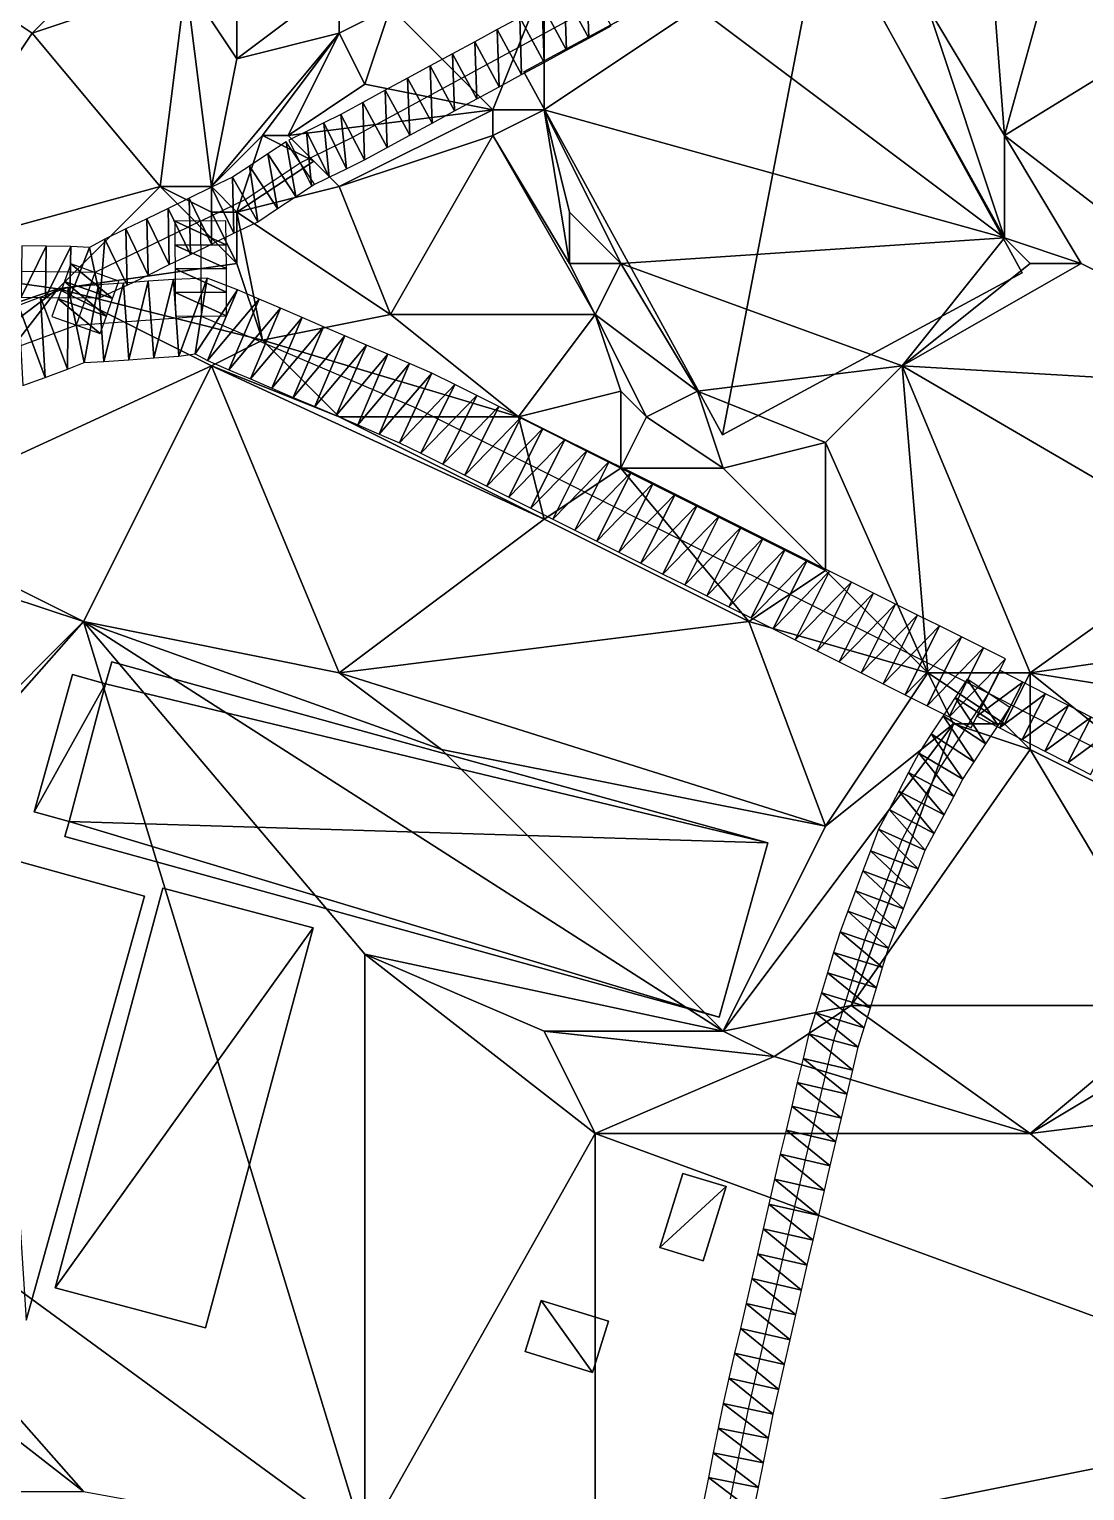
# Model space of a CAD drawing. Header units: metres. Extents: x -1103 to 901, y -902 to 905.
# Drawn here: x 413.8 to 496.3, y 190.1 to 304.3 of the extents above; entities that cross this region are included whole.
import ezdxf

# ---------------------------------------------------------------- set-up
doc = ezdxf.new("R2010")
doc.units = ezdxf.units.M
for name, color, linetype in [('OSM_BUILDING_FOOTPRINTS', 7, 'CONTINUOUS'), ('OSM_BUILDING_ROOFS', 1, 'CONTINUOUS'), ('OSM_BUILDING_WALLS', 8, 'CONTINUOUS'), ('OSM_ROAD_AXES', 2, 'CONTINUOUS'), ('OSM_ROAD_SURFACE', 9, 'CONTINUOUS'), ('OSM_TERRAIN', 3, 'CONTINUOUS')]:
    doc.layers.add(name, color=color, linetype=linetype)

msp = doc.modelspace()

# ---------------------------------------------------------------- linework, layer by layer
at = {"layer": 'OSM_BUILDING_FOOTPRINTS'}
for points in [[(452.42, 300.96, 10.13), (475.85, 313.62, 10.13), (491.37, 285.25, 10.13), (467.94, 272.6, 10.13), (452.42, 300.96, 10.13)], [(420.21, 254.86, 11.91), (471.49, 240.71, 11.91), (467.69, 227.08, 11.91), (416.55, 241.21, 11.91), (416.87, 242.38, 11.91), (414.14, 243.13, 11.91), (417.15, 253.87, 11.91), (419.73, 253.15, 11.91), (420.21, 254.86, 11.91)], [(424.21, 237.18, 12), (435.95, 234.06, 12), (427.54, 202.81, 12), (415.8, 205.93, 12), (424.21, 237.18, 12)], [(464.86, 214.87, 13), (468.24, 213.84, 13), (466.44, 208.05, 13), (463.05, 209.09, 13), (464.86, 214.87, 13)], [(452.52, 200.95, 12.85), (453.77, 204.95, 12.85), (459.05, 203.33, 12.85), (457.8, 199.32, 12.85), (452.52, 200.95, 12.85)]]:
    msp.add_polyline3d(points, close=True, dxfattribs=at)
msp.add_polyline3d([(411.16, 239.75, 12.01), (422.76, 236.55, 12.01), (422.76, 236.55, 12.01), (413.52, 203.41, 12.01)], dxfattribs=at)
at = {"layer": 'OSM_BUILDING_ROOFS'}
for points in [[(475.85, 313.62, 20.14), (452.42, 300.96, 20.14), (467.94, 272.6, 20.14)], [(475.85, 313.62, 20.14), (467.94, 272.6, 20.14), (491.37, 285.25, 20.14)], [(471.49, 240.71, 21.91), (420.21, 254.86, 21.91), (419.73, 253.15, 21.91)], [(419.73, 253.15, 21.91), (417.15, 253.87, 21.91), (414.14, 243.13, 21.91)], [(419.73, 253.15, 21.91), (414.14, 243.13, 21.91), (416.87, 242.38, 21.91)], [(416.87, 242.38, 21.91), (471.49, 240.71, 21.91), (419.73, 253.15, 21.91)], [(416.87, 242.38, 21.91), (416.55, 241.21, 21.91), (467.69, 227.08, 21.91)], [(416.87, 242.38, 21.91), (467.69, 227.08, 21.91), (471.49, 240.71, 21.91)], [(413.52, 203.41, 22.01), (422.76, 236.55, 22.01), (411.16, 239.75, 22.01)], [(435.95, 234.06, 22), (424.21, 237.18, 22), (415.8, 205.93, 22)], [(435.95, 234.06, 22), (415.8, 205.93, 22), (427.54, 202.81, 22)], [(468.24, 213.84, 23), (464.86, 214.87, 23), (463.05, 209.09, 23)], [(468.24, 213.84, 23), (463.05, 209.09, 23), (466.44, 208.05, 23)], [(453.77, 204.95, 22.85), (452.52, 200.95, 22.85), (457.8, 199.32, 22.85)], [(453.77, 204.95, 22.85), (457.8, 199.32, 22.85), (459.05, 203.33, 22.85)], [(415.75, 185.77, 22.76), (397.53, 190.18, 22.76), (394.62, 178.31, 22.76)]]:
    msp.add_3dface(points, dxfattribs=at)
at = {"layer": 'OSM_BUILDING_WALLS'}
for points in [[(475.85, 313.62, 10.13), (452.42, 300.96, 10.13), (452.42, 300.96, 20.14)], [(475.85, 313.62, 10.13), (452.42, 300.96, 20.14), (475.85, 313.62, 20.14)], [(491.37, 285.25, 10.13), (475.85, 313.62, 10.13), (475.85, 313.62, 20.14)], [(491.37, 285.25, 10.13), (475.85, 313.62, 20.14), (491.37, 285.25, 20.14)], [(452.42, 300.96, 10.13), (467.94, 272.6, 10.13), (467.94, 272.6, 20.14)], [(452.42, 300.96, 10.13), (467.94, 272.6, 20.14), (452.42, 300.96, 20.14)], [(467.94, 272.6, 10.13), (491.37, 285.25, 10.13), (491.37, 285.25, 20.14)], [(467.94, 272.6, 10.13), (491.37, 285.25, 20.14), (467.94, 272.6, 20.14)], [(420.21, 254.86, 11.91), (419.73, 253.15, 11.91), (419.73, 253.15, 21.91)], [(420.21, 254.86, 11.91), (419.73, 253.15, 21.91), (420.21, 254.86, 21.91)], [(471.49, 240.71, 11.91), (420.21, 254.86, 11.91), (420.21, 254.86, 21.91)], [(471.49, 240.71, 11.91), (420.21, 254.86, 21.91), (471.49, 240.71, 21.91)], [(417.15, 253.87, 11.91), (414.14, 243.13, 11.91), (414.14, 243.13, 21.91)], [(417.15, 253.87, 11.91), (414.14, 243.13, 21.91), (417.15, 253.87, 21.91)], [(419.73, 253.15, 11.91), (417.15, 253.87, 11.91), (417.15, 253.87, 21.91)], [(419.73, 253.15, 11.91), (417.15, 253.87, 21.91), (419.73, 253.15, 21.91)], [(414.14, 243.13, 11.91), (416.87, 242.38, 11.91), (416.87, 242.38, 21.91)], [(414.14, 243.13, 11.91), (416.87, 242.38, 21.91), (414.14, 243.13, 21.91)], [(416.87, 242.38, 11.91), (416.55, 241.21, 11.91), (416.55, 241.21, 21.91)], [(416.87, 242.38, 11.91), (416.55, 241.21, 21.91), (416.87, 242.38, 21.91)], [(416.55, 241.21, 11.91), (467.69, 227.08, 11.91), (467.69, 227.08, 21.91)], [(416.55, 241.21, 11.91), (467.69, 227.08, 21.91), (416.55, 241.21, 21.91)], [(467.69, 227.08, 11.91), (471.49, 240.71, 11.91), (471.49, 240.71, 21.91)], [(467.69, 227.08, 11.91), (471.49, 240.71, 21.91), (467.69, 227.08, 21.91)], [(422.76, 236.55, 12.01), (411.16, 239.75, 12.01), (411.16, 239.75, 22.01)], [(422.76, 236.55, 12.01), (411.16, 239.75, 22.01), (422.76, 236.55, 22.01)], [(413.52, 203.41, 12.01), (422.76, 236.55, 12.01), (422.76, 236.55, 22.01)], [(413.52, 203.41, 12.01), (422.76, 236.55, 22.01), (413.52, 203.41, 22.01)], [(424.21, 237.18, 12), (415.8, 205.93, 12), (415.8, 205.93, 22)], [(424.21, 237.18, 12), (415.8, 205.93, 22), (424.21, 237.18, 22)], [(435.95, 234.06, 12), (424.21, 237.18, 12), (424.21, 237.18, 22)], [(435.95, 234.06, 12), (424.21, 237.18, 22), (435.95, 234.06, 22)], [(427.54, 202.81, 12), (435.95, 234.06, 12), (435.95, 234.06, 22)], [(427.54, 202.81, 12), (435.95, 234.06, 22), (427.54, 202.81, 22)], [(464.86, 214.87, 13), (463.05, 209.09, 13), (463.05, 209.09, 23)], [(464.86, 214.87, 13), (463.05, 209.09, 23), (464.86, 214.87, 23)], [(468.24, 213.84, 13), (464.86, 214.87, 13), (464.86, 214.87, 23)], [(468.24, 213.84, 13), (464.86, 214.87, 23), (468.24, 213.84, 23)], [(466.44, 208.05, 13), (468.24, 213.84, 13), (468.24, 213.84, 23)], [(466.44, 208.05, 13), (468.24, 213.84, 23), (466.44, 208.05, 23)], [(463.05, 209.09, 13), (466.44, 208.05, 13), (466.44, 208.05, 23)], [(463.05, 209.09, 13), (466.44, 208.05, 23), (463.05, 209.09, 23)], [(415.8, 205.93, 12), (427.54, 202.81, 12), (427.54, 202.81, 22)], [(415.8, 205.93, 12), (427.54, 202.81, 22), (415.8, 205.93, 22)], [(453.77, 204.95, 12.85), (452.52, 200.95, 12.85), (452.52, 200.95, 22.85)], [(453.77, 204.95, 12.85), (452.52, 200.95, 22.85), (453.77, 204.95, 22.85)], [(459.05, 203.33, 12.85), (453.77, 204.95, 12.85), (453.77, 204.95, 22.85)], [(459.05, 203.33, 12.85), (453.77, 204.95, 22.85), (459.05, 203.33, 22.85)], [(457.8, 199.32, 12.85), (459.05, 203.33, 12.85), (459.05, 203.33, 22.85)], [(457.8, 199.32, 12.85), (459.05, 203.33, 22.85), (457.8, 199.32, 22.85)], [(452.52, 200.95, 12.85), (457.8, 199.32, 12.85), (457.8, 199.32, 22.85)], [(452.52, 200.95, 12.85), (457.8, 199.32, 22.85), (452.52, 200.95, 22.85)], [(415.75, 185.77, 12.76), (397.53, 190.18, 12.76), (397.53, 190.18, 22.76)], [(415.75, 185.77, 12.76), (397.53, 190.18, 22.76), (415.75, 185.77, 22.76)]]:
    msp.add_3dface(points, dxfattribs=at)
at = {"layer": 'OSM_ROAD_AXES'}
for points in [[(434.94, 293.85, 11.73), (439.05, 295.87, 11.47), (586.08, 375.62, 15.91)], [(427.14, 289.3, 12.46), (418.88, 285.29, 13.06), (407.42, 285.45, 14.15), (397.74, 288.45, 14.91), (382.2, 303.4, 15.05)], [(427.14, 289.3, 12.46), (430.63, 290.99, 11.91), (434.94, 293.85, 11.73)], [(427.14, 289.3, 12.46), (427.19, 281.88, 12.57)], [(418.88, 285.29, 13.06), (417.42, 281.18, 13.22)], [(359.29, 227.22, 15.2), (391.62, 264.94, 14.91), (399.99, 272.33, 14.87), (408.77, 277.98, 14.28), (417.42, 281.18, 13.22), (427.19, 281.88, 12.57), (443.98, 274.7, 11.88), (488.74, 252.4, 13.59)], [(488.74, 252.4, 13.59), (485.02, 246.7, 14.03), (481.98, 240.95, 14.14), (479.04, 233.11, 14.32), (476.64, 225.27, 14.65), (474.42, 215.93, 14.99), (469.96, 196.48, 15.01), (458.41, 138.85, 16.92)], [(488.74, 252.4, 13.59), (657.68, 165.63, 13.11), (798.39, 94.85, 7.22)]]:
    msp.add_polyline3d(points, dxfattribs=at)
at = {"layer": 'OSM_ROAD_SURFACE'}
for points in [[(457.5, 303.61, 12.62), (457.35, 308.07, 12.57), (455.6, 307.12, 12.51)], [(457.5, 303.61, 12.62), (459.25, 304.56, 12.63), (457.35, 308.07, 12.57)], [(454, 301.71, 12.59), (453.85, 306.17, 12.46), (452.1, 305.22, 12.26)], [(455.75, 302.66, 12.6), (455.6, 307.12, 12.51), (453.85, 306.17, 12.46)], [(454, 301.71, 12.59), (455.75, 302.66, 12.6), (453.85, 306.17, 12.46)], [(455.75, 302.66, 12.6), (457.5, 303.61, 12.62), (455.6, 307.12, 12.51)], [(452.25, 300.76, 12.21), (452.1, 305.22, 12.26), (450.35, 304.27, 12.19)], [(452.25, 300.76, 12.21), (454, 301.71, 12.59), (452.1, 305.22, 12.26)], [(450.5, 299.81, 11.87), (450.35, 304.27, 12.19), (448.59, 303.32, 12.11)], [(450.5, 299.81, 11.87), (452.25, 300.76, 12.21), (450.35, 304.27, 12.19)], [(448.75, 298.86, 11.78), (448.59, 303.32, 12.11), (446.84, 302.38, 12.04)], [(448.75, 298.86, 11.78), (450.5, 299.81, 11.87), (448.59, 303.32, 12.11)], [(447, 297.91, 11.69), (446.84, 302.38, 12.04), (445.09, 301.43, 11.9)], [(447, 297.91, 11.69), (448.75, 298.86, 11.78), (446.84, 302.38, 12.04)], [(443.5, 296.01, 11.58), (443.34, 300.48, 11.72), (441.59, 299.53, 11.55)], [(445.25, 296.96, 11.64), (445.09, 301.43, 11.9), (443.34, 300.48, 11.72)], [(443.5, 296.01, 11.58), (445.25, 296.96, 11.64), (443.34, 300.48, 11.72)], [(445.25, 296.96, 11.64), (447, 297.91, 11.69), (445.09, 301.43, 11.9)], [(441.75, 295.06, 11.53), (441.59, 299.53, 11.55), (439.84, 298.58, 11.53)], [(441.75, 295.06, 11.53), (443.5, 296.01, 11.58), (441.59, 299.53, 11.55)], [(439.97, 294.1, 11.47), (439.84, 298.58, 11.53), (438.12, 297.64, 11.51)], [(439.97, 294.1, 11.47), (441.75, 295.06, 11.53), (439.84, 298.58, 11.53)], [(438.56, 293.4, 11.42), (438.12, 297.64, 11.51), (436.79, 296.99, 11.49)], [(438.56, 293.4, 11.42), (439.97, 294.1, 11.47), (438.12, 297.64, 11.51)], [(435.83, 292.05, 11.59), (435.43, 296.31, 11.47), (434.06, 295.64, 11.56)], [(437.2, 292.73, 11.51), (436.79, 296.99, 11.49), (435.43, 296.31, 11.47)], [(435.83, 292.05, 11.59), (437.2, 292.73, 11.51), (435.43, 296.31, 11.47)], [(437.2, 292.73, 11.51), (438.56, 293.4, 11.42), (436.79, 296.99, 11.49)], [(434.61, 291.23, 11.64), (433.84, 295.51, 11.65), (432.4, 294.56, 11.86)], [(434.61, 291.23, 11.64), (436.05, 292.18, 11.58), (433.84, 295.51, 11.65)], [(431.62, 289.25, 11.92), (430.97, 293.61, 11.91), (429.65, 292.74, 11.95)], [(433.17, 290.28, 11.77), (432.4, 294.56, 11.86), (430.97, 293.61, 11.91)], [(431.62, 289.25, 11.92), (433.17, 290.28, 11.77), (430.97, 293.61, 11.91)], [(433.17, 290.28, 11.77), (434.61, 291.23, 11.64), (432.4, 294.56, 11.86)], [(429.76, 288.35, 12.21), (429.65, 292.74, 11.95), (428.01, 291.95, 12.01)], [(429.76, 288.35, 12.21), (431.62, 289.25, 11.92), (429.65, 292.74, 11.95)], [(428.01, 287.5, 12.46), (428.01, 291.95, 12.01), (426.27, 291.1, 12.53)], [(428.01, 287.5, 12.46), (429.76, 288.35, 12.21), (428.01, 291.95, 12.01)], [(424.61, 290.3, 12.62), (422.96, 289.49, 12.74), (424.71, 285.9, 12.71)], [(426.27, 291.1, 12.53), (424.61, 290.3, 12.62), (426.36, 286.7, 12.58)], [(424.61, 290.3, 12.62), (424.71, 285.9, 12.71), (426.36, 286.7, 12.58)], [(426.27, 291.1, 12.53), (426.36, 286.7, 12.58), (428.01, 287.5, 12.46)], [(422.96, 289.49, 12.74), (421.31, 288.69, 12.87), (423.06, 285.09, 12.84)], [(422.96, 289.49, 12.74), (423.06, 285.09, 12.84), (424.71, 285.9, 12.71)], [(425.14, 289.29, 12.61), (429.15, 287.46, 12.44), (429.14, 289.32, 12.31)], [(425.14, 289.29, 12.61), (425.15, 287.43, 12.65), (429.15, 287.46, 12.44)], [(419.66, 287.89, 13.01), (418.46, 287.24, 13.12), (419.31, 283.33, 13.12)], [(419.66, 287.89, 13.01), (419.31, 283.33, 13.12), (421.41, 284.29, 12.96)], [(421.31, 288.69, 12.87), (419.66, 287.89, 13.01), (421.41, 284.29, 12.96)], [(421.31, 288.69, 12.87), (421.41, 284.29, 12.96), (423.06, 285.09, 12.84)], [(415.09, 287.34, 13.46), (413.18, 287.37, 13.64), (413.12, 283.37, 13.62)], [(415.09, 287.34, 13.46), (413.12, 283.37, 13.62), (415.03, 283.34, 13.46)], [(417, 287.31, 13.27), (415.09, 287.34, 13.46), (415.03, 283.34, 13.46)], [(417, 287.31, 13.27), (415.03, 283.34, 13.46), (416.94, 283.31, 13.27)], [(418.46, 287.24, 13.12), (417, 287.31, 13.27), (416.94, 283.31, 13.27)], [(418.46, 287.24, 13.12), (416.94, 283.31, 13.27), (419.31, 283.33, 13.12)], [(425.15, 287.43, 12.65), (429.17, 285.61, 12.42), (429.15, 287.46, 12.44)], [(425.15, 287.43, 12.65), (425.17, 285.58, 12.69), (429.17, 285.61, 12.42)], [(417, 285.96, 13.25), (416.51, 284.59, 13.29), (420.28, 283.25, 13.06)], [(417, 285.96, 13.25), (420.28, 283.25, 13.06), (420.77, 284.62, 13)], [(425.17, 285.58, 12.69), (429.18, 283.75, 12.45), (429.17, 285.61, 12.42)], [(416.51, 284.59, 13.29), (416.03, 283.22, 13.35), (419.8, 281.88, 13.05)], [(416.51, 284.59, 13.29), (419.8, 281.88, 13.05), (420.28, 283.25, 13.06)], [(419.59, 278.33, 13.14), (421.12, 284.45, 12.98), (419.17, 284.32, 13.12)], [(419.59, 278.33, 13.14), (421.55, 278.47, 12.97), (421.12, 284.45, 12.98)], [(421.55, 278.47, 12.97), (423.07, 284.6, 12.85), (421.12, 284.45, 12.98)], [(421.55, 278.47, 12.97), (423.5, 278.61, 12.8), (423.07, 284.6, 12.85)], [(423.5, 278.61, 12.8), (425.03, 284.73, 12.71), (423.07, 284.6, 12.85)], [(423.5, 278.61, 12.8), (425.45, 278.75, 12.62), (425.03, 284.73, 12.71)], [(425.45, 278.75, 12.62), (427.67, 284.84, 12.54), (425.03, 284.73, 12.71)], [(425.17, 285.58, 12.69), (425.18, 283.72, 12.72), (429.18, 283.75, 12.45)], [(425.45, 278.75, 12.62), (426.72, 278.92, 12.53), (427.67, 284.84, 12.54)], [(426.72, 278.92, 12.53), (430.05, 283.92, 12.39), (427.67, 284.84, 12.54)], [(415, 277.09, 13.56), (414.65, 283.36, 13.49), (412.92, 282.71, 13.67)], [(416.74, 277.73, 13.4), (416.8, 284.12, 13.28), (414.65, 283.36, 13.49)], [(415, 277.09, 13.56), (416.74, 277.73, 13.4), (414.65, 283.36, 13.49)], [(416.74, 277.73, 13.4), (418.05, 278.25, 13.28), (416.8, 284.12, 13.28)], [(418.05, 278.25, 13.28), (419.17, 284.32, 13.12), (416.8, 284.12, 13.28)], [(418.05, 278.25, 13.28), (419.59, 278.33, 13.14), (419.17, 284.32, 13.12)], [(425.18, 283.72, 12.72), (429.19, 281.9, 12.49), (429.18, 283.75, 12.45)], [(425.18, 283.72, 12.72), (425.19, 281.87, 12.76), (429.19, 281.9, 12.49)], [(426.72, 278.92, 12.53), (427.69, 278.4, 12.46), (430.05, 283.92, 12.39)], [(427.69, 278.4, 12.46), (431.73, 283.2, 12.2), (430.05, 283.92, 12.39)], [(413.27, 276.45, 13.73), (415, 277.09, 13.56), (412.92, 282.71, 13.67)], [(416.03, 283.22, 13.35), (415.54, 281.85, 13.42), (419.31, 280.51, 13.12)], [(416.03, 283.22, 13.35), (419.31, 280.51, 13.12), (419.8, 281.88, 13.05)], [(427.69, 278.4, 12.46), (429.37, 277.69, 12.36), (431.73, 283.2, 12.2)], [(429.37, 277.69, 12.36), (433.41, 282.49, 12.12), (431.73, 283.2, 12.2)], [(429.37, 277.69, 12.36), (431.05, 276.97, 12.29), (433.41, 282.49, 12.12)], [(431.05, 276.97, 12.29), (435.09, 281.77, 12.05), (433.41, 282.49, 12.12)], [(431.05, 276.97, 12.29), (432.73, 276.25, 12.21), (435.09, 281.77, 12.05)], [(432.73, 276.25, 12.21), (436.76, 281.05, 11.98), (435.09, 281.77, 12.05)], [(432.73, 276.25, 12.21), (434.4, 275.53, 12.13), (436.76, 281.05, 11.98)], [(434.4, 275.53, 12.13), (438.44, 280.33, 11.95), (436.76, 281.05, 11.98)], [(434.4, 275.53, 12.13), (436.08, 274.82, 12.06), (438.44, 280.33, 11.95)], [(436.08, 274.82, 12.06), (440.12, 279.62, 11.92), (438.44, 280.33, 11.95)], [(436.08, 274.82, 12.06), (437.76, 274.1, 11.98), (440.12, 279.62, 11.92)], [(437.76, 274.1, 11.98), (441.8, 278.9, 11.9), (440.12, 279.62, 11.92)], [(437.76, 274.1, 11.98), (439.44, 273.38, 11.97), (441.8, 278.9, 11.9)], [(439.44, 273.38, 11.97), (443.48, 278.18, 11.87), (441.8, 278.9, 11.9)], [(439.44, 273.38, 11.97), (441.12, 272.66, 11.96), (443.48, 278.18, 11.87)], [(441.12, 272.66, 11.96), (445.24, 277.43, 11.85), (443.48, 278.18, 11.87)], [(441.12, 272.66, 11.96), (442.71, 271.98, 11.95), (445.24, 277.43, 11.85)], [(442.71, 271.98, 11.95), (447.04, 276.53, 11.83), (445.24, 277.43, 11.85)], [(442.71, 271.98, 11.95), (444.36, 271.16, 11.95), (447.04, 276.53, 11.83)], [(444.36, 271.16, 11.95), (448.76, 275.67, 11.82), (447.04, 276.53, 11.83)], [(444.36, 271.16, 11.95), (446.08, 270.3, 11.94), (448.76, 275.67, 11.82)], [(446.08, 270.3, 11.94), (450.48, 274.81, 11.81), (448.76, 275.67, 11.82)], [(446.08, 270.3, 11.94), (447.8, 269.44, 11.93), (450.48, 274.81, 11.81)], [(447.8, 269.44, 11.93), (452.2, 273.96, 11.8), (450.48, 274.81, 11.81)], [(447.8, 269.44, 11.93), (449.52, 268.59, 11.93), (452.2, 273.96, 11.8)], [(449.52, 268.59, 11.93), (453.92, 273.1, 11.85), (452.2, 273.96, 11.8)], [(449.52, 268.59, 11.93), (451.25, 267.73, 11.92), (453.92, 273.1, 11.85)], [(451.25, 267.73, 11.92), (455.64, 272.24, 11.89), (453.92, 273.1, 11.85)], [(451.25, 267.73, 11.92), (452.97, 266.87, 11.92), (455.64, 272.24, 11.89)], [(452.97, 266.87, 11.92), (457.37, 271.38, 11.94), (455.64, 272.24, 11.89)], [(452.97, 266.87, 11.92), (454.69, 266.01, 11.95), (457.37, 271.38, 11.94)], [(454.69, 266.01, 11.95), (459.09, 270.52, 11.99), (457.37, 271.38, 11.94)], [(454.69, 266.01, 11.95), (456.41, 265.15, 12.04), (459.09, 270.52, 11.99)], [(456.41, 265.15, 12.04), (460.81, 269.67, 12.07), (459.09, 270.52, 11.99)], [(456.41, 265.15, 12.04), (458.13, 264.3, 12.13), (460.81, 269.67, 12.07)], [(458.13, 264.3, 12.13), (462.53, 268.81, 12.17), (460.81, 269.67, 12.07)], [(458.13, 264.3, 12.13), (459.86, 263.44, 12.22), (462.53, 268.81, 12.17)], [(459.86, 263.44, 12.22), (464.25, 267.95, 12.26), (462.53, 268.81, 12.17)], [(459.86, 263.44, 12.22), (461.58, 262.58, 12.32), (464.25, 267.95, 12.26)], [(461.58, 262.58, 12.32), (465.98, 267.09, 12.36), (464.25, 267.95, 12.26)], [(461.58, 262.58, 12.32), (463.3, 261.72, 12.41), (465.98, 267.09, 12.36)], [(463.3, 261.72, 12.41), (467.7, 266.24, 12.46), (465.98, 267.09, 12.36)], [(463.3, 261.72, 12.41), (465.02, 260.87, 12.5), (467.7, 266.24, 12.46)], [(465.02, 260.87, 12.5), (469.42, 265.38, 12.55), (467.7, 266.24, 12.46)], [(465.02, 260.87, 12.5), (466.74, 260.01, 12.6), (469.42, 265.38, 12.55)], [(466.74, 260.01, 12.6), (471.14, 264.52, 12.65), (469.42, 265.38, 12.55)], [(466.74, 260.01, 12.6), (468.46, 259.15, 12.69), (471.14, 264.52, 12.65)], [(468.46, 259.15, 12.69), (472.86, 263.66, 12.75), (471.14, 264.52, 12.65)], [(468.46, 259.15, 12.69), (470.19, 258.29, 12.78), (472.86, 263.66, 12.75)], [(470.19, 258.29, 12.78), (474.58, 262.8, 12.85), (472.86, 263.66, 12.75)], [(470.19, 258.29, 12.78), (471.91, 257.43, 12.87), (474.58, 262.8, 12.85)], [(471.91, 257.43, 12.87), (476.31, 261.95, 12.93), (474.58, 262.8, 12.85)], [(471.91, 257.43, 12.87), (473.63, 256.58, 12.96), (476.31, 261.95, 12.93)], [(473.63, 256.58, 12.96), (478.03, 261.09, 12.97), (476.31, 261.95, 12.93)], [(473.63, 256.58, 12.96), (475.35, 255.72, 13.06), (478.03, 261.09, 12.97)], [(475.35, 255.72, 13.06), (479.75, 260.23, 13.02), (478.03, 261.09, 12.97)], [(475.35, 255.72, 13.06), (477.07, 254.86, 13.16), (479.75, 260.23, 13.02)], [(477.07, 254.86, 13.16), (481.47, 259.37, 13.06), (479.75, 260.23, 13.02)], [(477.07, 254.86, 13.16), (478.8, 254, 13.25), (481.47, 259.37, 13.06)], [(478.8, 254, 13.25), (483.19, 258.51, 13.22), (481.47, 259.37, 13.06)], [(478.8, 254, 13.25), (480.52, 253.14, 13.35), (483.19, 258.51, 13.22)], [(480.52, 253.14, 13.35), (484.92, 257.66, 13.35), (483.19, 258.51, 13.22)], [(480.52, 253.14, 13.35), (482.24, 252.29, 13.44), (484.92, 257.66, 13.35)], [(482.24, 252.29, 13.44), (486.64, 256.8, 13.45), (484.92, 257.66, 13.35)], [(482.24, 252.29, 13.44), (483.96, 251.43, 13.65), (486.64, 256.8, 13.45)], [(483.96, 251.43, 13.65), (488.36, 255.94, 13.56), (486.64, 256.8, 13.45)], [(483.96, 251.43, 13.65), (485.68, 250.57, 13.9), (488.36, 255.94, 13.56)], [(485.68, 250.57, 13.9), (490.08, 255.08, 13.66), (488.36, 255.94, 13.56)], [(485.68, 250.57, 13.9), (487.4, 249.71, 14), (490.08, 255.08, 13.66)], [(487.83, 250.62, 13.76), (491.44, 253.26, 13.76), (489.66, 254.18, 13.66)], [(487.07, 253.49, 13.55), (486.14, 252.07, 13.6), (489.49, 249.88, 13.8)], [(487.07, 253.49, 13.55), (489.49, 249.88, 13.8), (490.42, 251.3, 13.73)], [(487.83, 250.62, 13.76), (489.61, 249.71, 13.86), (491.44, 253.26, 13.76)], [(489.61, 249.71, 13.86), (493.21, 252.35, 13.97), (491.44, 253.26, 13.76)], [(486.14, 252.07, 13.6), (485.21, 250.64, 13.85), (488.55, 248.46, 14.16)], [(486.14, 252.07, 13.6), (488.55, 248.46, 14.16), (489.49, 249.88, 13.8)], [(489.61, 249.71, 13.86), (491.38, 248.79, 14.12), (493.21, 252.35, 13.97)], [(491.38, 248.79, 14.12), (494.99, 251.44, 14.11), (493.21, 252.35, 13.97)], [(491.38, 248.79, 14.12), (493.16, 247.88, 14.36), (494.99, 251.44, 14.11)], [(493.16, 247.88, 14.36), (496.77, 250.52, 14.25), (494.99, 251.44, 14.11)], [(485.21, 250.64, 13.85), (484.27, 249.22, 13.91), (487.62, 247.03, 14.18)], [(485.21, 250.64, 13.85), (487.62, 247.03, 14.18), (488.55, 248.46, 14.16)], [(493.16, 247.88, 14.36), (494.94, 246.97, 14.5), (496.77, 250.52, 14.25)], [(494.94, 246.97, 14.5), (498.55, 249.61, 14.4), (496.77, 250.52, 14.25)], [(484.27, 249.22, 13.91), (483.3, 247.72, 13.96), (486.74, 245.68, 14.19)], [(484.27, 249.22, 13.91), (486.74, 245.68, 14.19), (487.62, 247.03, 14.18)], [(494.94, 246.97, 14.5), (496.72, 246.05, 14.64), (498.55, 249.61, 14.4)], [(483.3, 247.72, 13.96), (482.49, 246.2, 14), (486.03, 244.33, 14.22)], [(483.3, 247.72, 13.96), (486.03, 244.33, 14.22), (486.74, 245.68, 14.19)], [(482.49, 246.2, 14), (481.73, 244.76, 14.03), (485.27, 242.89, 14.24)], [(482.49, 246.2, 14), (485.27, 242.89, 14.24), (486.03, 244.33, 14.22)], [(481.73, 244.76, 14.03), (480.97, 243.32, 14.05), (484.51, 241.45, 14.27)], [(481.73, 244.76, 14.03), (484.51, 241.45, 14.27), (485.27, 242.89, 14.24)], [(480.97, 243.32, 14.05), (480.15, 241.77, 14.08), (483.8, 240.13, 14.29)], [(480.97, 243.32, 14.05), (483.8, 240.13, 14.29), (484.51, 241.45, 14.27)], [(480.15, 241.77, 14.08), (479.52, 240.09, 14.12), (483.26, 238.68, 14.32)], [(480.15, 241.77, 14.08), (483.26, 238.68, 14.32), (483.8, 240.13, 14.29)], [(479.52, 240.09, 14.12), (478.93, 238.52, 14.16), (482.67, 237.11, 14.36)], [(479.52, 240.09, 14.12), (482.67, 237.11, 14.36), (483.26, 238.68, 14.32)], [(478.93, 238.52, 14.16), (478.34, 236.95, 14.2), (482.09, 235.54, 14.4)], [(478.93, 238.52, 14.16), (482.09, 235.54, 14.4), (482.67, 237.11, 14.36)], [(478.34, 236.95, 14.2), (477.75, 235.38, 14.24), (481.5, 233.98, 14.44)], [(478.34, 236.95, 14.2), (481.5, 233.98, 14.44), (482.09, 235.54, 14.4)], [(477.75, 235.38, 14.24), (477.14, 233.75, 14.28), (480.93, 232.47, 14.47)], [(477.75, 235.38, 14.24), (480.93, 232.47, 14.47), (481.5, 233.98, 14.44)], [(477.14, 233.75, 14.28), (476.64, 232.13, 14.32), (480.47, 230.96, 14.52)], [(477.14, 233.75, 14.28), (480.47, 230.96, 14.52), (480.93, 232.47, 14.47)], [(476.64, 232.13, 14.32), (476.17, 230.56, 14.36), (479.99, 229.39, 14.56)], [(476.64, 232.13, 14.32), (479.99, 229.39, 14.56), (480.47, 230.96, 14.52)], [(476.17, 230.56, 14.36), (475.69, 228.99, 14.4), (479.51, 227.82, 14.6)], [(476.17, 230.56, 14.36), (479.51, 227.82, 14.6), (479.99, 229.39, 14.56)], [(475.69, 228.99, 14.4), (475.21, 227.42, 14.45), (479.03, 226.25, 14.63)], [(475.69, 228.99, 14.4), (479.03, 226.25, 14.63), (479.51, 227.82, 14.6)], [(475.21, 227.42, 14.45), (474.71, 225.79, 14.68), (478.57, 224.75, 14.72)], [(475.21, 227.42, 14.45), (478.57, 224.75, 14.72), (479.03, 226.25, 14.63)], [(474.71, 225.79, 14.68), (474.25, 223.86, 14.79), (478.14, 222.94, 14.83)], [(474.71, 225.79, 14.68), (478.14, 222.94, 14.83), (478.57, 224.75, 14.72)], [(474.25, 223.86, 14.79), (473.8, 221.99, 14.88), (477.69, 221.07, 14.92)], [(474.25, 223.86, 14.79), (477.69, 221.07, 14.92), (478.14, 222.94, 14.83)], [(473.8, 221.99, 14.88), (473.36, 220.12, 14.95), (477.25, 219.2, 14.99)], [(473.8, 221.99, 14.88), (477.25, 219.2, 14.99), (477.69, 221.07, 14.92)], [(473.36, 220.12, 14.95), (472.92, 218.26, 15.03), (476.81, 217.33, 15.04)], [(473.36, 220.12, 14.95), (476.81, 217.33, 15.04), (477.25, 219.2, 14.99)], [(472.92, 218.26, 15.03), (472.47, 216.38, 15.04), (476.36, 215.47, 15.04)], [(472.92, 218.26, 15.03), (476.36, 215.47, 15.04), (476.81, 217.33, 15.04)], [(472.47, 216.38, 15.04), (472.02, 214.43, 15.04), (475.92, 213.53, 15.04)], [(472.47, 216.38, 15.04), (475.92, 213.53, 15.04), (476.36, 215.47, 15.04)], [(472.02, 214.43, 15.04), (471.58, 212.48, 15.04), (475.48, 211.59, 15.04)], [(472.02, 214.43, 15.04), (475.48, 211.59, 15.04), (475.92, 213.53, 15.04)], [(471.58, 212.48, 15.04), (471.13, 210.54, 15.04), (475.03, 209.65, 15.04)], [(471.58, 212.48, 15.04), (475.03, 209.65, 15.04), (475.48, 211.59, 15.04)], [(471.13, 210.54, 15.04), (470.69, 208.59, 15.04), (474.58, 207.7, 15.05)], [(471.13, 210.54, 15.04), (474.58, 207.7, 15.05), (475.03, 209.65, 15.04)], [(470.69, 208.59, 15.04), (470.24, 206.65, 15.05), (474.14, 205.76, 15.05)], [(470.69, 208.59, 15.04), (474.14, 205.76, 15.05), (474.58, 207.7, 15.05)], [(470.24, 206.65, 15.05), (469.79, 204.71, 15.05), (473.69, 203.81, 15.05)], [(470.24, 206.65, 15.05), (473.69, 203.81, 15.05), (474.14, 205.76, 15.05)], [(469.79, 204.71, 15.05), (469.35, 202.76, 15.05), (473.25, 201.87, 15.05)], [(469.79, 204.71, 15.05), (473.25, 201.87, 15.05), (473.69, 203.81, 15.05)], [(469.35, 202.76, 15.05), (468.9, 200.82, 15.05), (472.8, 199.93, 15.06)], [(469.35, 202.76, 15.05), (472.8, 199.93, 15.06), (473.25, 201.87, 15.05)], [(468.9, 200.82, 15.05), (468.46, 198.87, 15.05), (472.36, 197.98, 15.06)], [(468.9, 200.82, 15.05), (472.36, 197.98, 15.06), (472.8, 199.93, 15.06)], [(468.46, 198.87, 15.05), (468.01, 196.9, 15.06), (471.92, 196.06, 15.06)], [(468.46, 198.87, 15.05), (471.92, 196.06, 15.06), (472.36, 197.98, 15.06)], [(468.01, 196.9, 15.06), (467.62, 194.96, 15.06), (471.54, 194.17, 15.06)], [(468.01, 196.9, 15.06), (471.54, 194.17, 15.06), (471.92, 196.06, 15.06)], [(467.62, 194.96, 15.06), (467.23, 193.03, 15.06), (471.15, 192.25, 15.06)], [(467.62, 194.96, 15.06), (471.15, 192.25, 15.06), (471.54, 194.17, 15.06)], [(467.23, 193.03, 15.06), (466.85, 191.11, 15.06), (470.77, 190.33, 15.07)], [(467.23, 193.03, 15.06), (470.77, 190.33, 15.07), (471.15, 192.25, 15.06)], [(466.85, 191.11, 15.06), (466.46, 189.19, 15.06), (470.38, 188.41, 15.07)], [(466.85, 191.11, 15.06), (470.38, 188.41, 15.07), (470.77, 190.33, 15.07)]]:
    msp.add_3dface(points, dxfattribs=at)
at = {"layer": 'OSM_TERRAIN'}
for points in [[(490, 296, 13.8), (500, 332, 16.18), (488, 322, 14.95)], [(516, 312, 17), (500, 332, 16.18), (490, 296, 13.8)], [(484, 306, 13.83), (490, 296, 13.8), (488, 322, 14.95)], [(414, 304, 13.93), (424, 314, 13.79), (402, 312, 14.91)], [(414, 304, 13.93), (426, 308, 13.41), (424, 314, 13.79)], [(402, 286, 14.69), (414, 304, 13.93), (402, 312, 14.91)], [(516, 276, 15.97), (516, 312, 17), (490, 296, 13.8)], [(424, 292, 12.57), (426, 308, 13.41), (414, 304, 13.93)], [(424, 292, 12.57), (428, 292, 11.94), (426, 308, 13.41)], [(428, 292, 11.94), (430, 302, 12.78), (426, 308, 13.41)], [(430, 302, 12.78), (430, 306, 13.75), (426, 308, 13.41)], [(430, 302, 12.78), (438, 308, 13.64), (430, 306, 13.75)], [(430, 302, 12.78), (438, 304, 12.1), (438, 308, 13.64)], [(438, 304, 12.1), (442, 306, 12.21), (438, 308, 13.64)], [(442, 306, 12.21), (450, 298, 11.69), (454, 308, 12.41)], [(450, 298, 11.69), (454, 298, 12.61), (454, 308, 12.41)], [(454, 298, 12.61), (466, 306, 12.69), (454, 308, 12.41)], [(440, 300, 11.47), (442, 306, 12.21), (438, 304, 12.1)], [(440, 300, 11.47), (450, 298, 11.69), (442, 306, 12.21)], [(454, 298, 12.61), (490, 288, 12.65), (466, 306, 12.69)], [(490, 288, 12.65), (480, 306, 12.62), (466, 306, 12.69)], [(480, 306, 12.62), (490, 288, 12.65), (484, 306, 13.83)], [(490, 288, 12.65), (490, 296, 13.8), (484, 306, 13.83)], [(424, 292, 12.57), (414, 304, 13.93), (402, 286, 14.69)], [(432, 296, 11.81), (438, 304, 12.1), (428, 292, 11.94)], [(428, 292, 11.94), (438, 304, 12.1), (430, 302, 12.78)], [(432, 296, 11.81), (434, 296, 11.4), (438, 304, 12.1)], [(434, 296, 11.4), (440, 300, 11.47), (438, 304, 12.1)], [(434, 296, 11.4), (450, 298, 11.69), (440, 300, 11.47)], [(438, 292, 11.32), (450, 298, 11.69), (434, 296, 11.4)], [(438, 292, 11.32), (450, 296, 11.22), (450, 298, 11.69)], [(450, 296, 11.22), (456, 286, 11.09), (454, 298, 12.61)], [(450, 296, 11.22), (454, 298, 12.61), (450, 298, 11.69)], [(460, 286, 12.43), (454, 298, 12.61), (456, 290, 11.8)], [(460, 286, 12.43), (490, 288, 12.65), (454, 298, 12.61)], [(456, 286, 11.09), (456, 290, 11.8), (454, 298, 12.61)], [(428, 292, 11.94), (430, 290, 11.94), (432, 296, 11.81)], [(430, 290, 11.94), (436, 294, 11.69), (432, 296, 11.81)], [(436, 294, 11.69), (434, 296, 11.4), (432, 296, 11.81)], [(436, 294, 11.69), (438, 292, 11.32), (434, 296, 11.4)], [(442, 282, 11.54), (450, 296, 11.22), (438, 292, 11.32)], [(458, 282, 11.1), (450, 296, 11.22), (442, 282, 11.54)], [(458, 282, 11.1), (456, 286, 11.09), (450, 296, 11.22)], [(490, 288, 12.65), (496, 286, 14.07), (490, 296, 13.8)], [(496, 286, 14.07), (516, 276, 15.97), (490, 296, 13.8)], [(430, 290, 11.94), (438, 292, 11.32), (436, 294, 11.69)], [(402, 286, 14.69), (416, 284, 13.28), (424, 292, 12.57)], [(416, 284, 13.28), (430, 286, 12.31), (424, 292, 12.57)], [(424, 292, 12.57), (430, 286, 12.31), (428, 290, 12.53)], [(428, 290, 12.53), (428, 292, 11.94), (424, 292, 12.57)], [(428, 290, 12.53), (430, 290, 11.94), (428, 292, 11.94)], [(442, 282, 11.54), (438, 292, 11.32), (430, 290, 11.94)], [(430, 286, 12.31), (430, 290, 11.94), (428, 290, 12.53)], [(432, 280, 12.28), (430, 290, 11.94), (430, 286, 12.31)], [(432, 280, 12.28), (442, 282, 11.54), (430, 290, 11.94)], [(456, 286, 11.09), (460, 286, 12.43), (456, 290, 11.8)], [(482, 278, 12.66), (490, 288, 12.65), (460, 286, 12.43)], [(482, 278, 12.66), (492, 286, 12.87), (490, 288, 12.65)], [(492, 286, 12.87), (496, 286, 14.07), (490, 288, 12.65)], [(404, 280, 14.48), (416, 284, 13.28), (402, 286, 14.69)], [(416, 284, 13.28), (432, 280, 12.28), (430, 286, 12.31)], [(456, 286, 11.09), (458, 282, 11.1), (460, 286, 12.43)], [(458, 282, 11.1), (466, 276, 12.6), (460, 286, 12.43)], [(466, 276, 12.6), (482, 278, 12.66), (460, 286, 12.43)], [(516, 276, 15.97), (496, 286, 14.07), (482, 278, 12.66)], [(482, 278, 12.66), (496, 286, 14.07), (492, 286, 12.87)], [(402, 266, 14.87), (416, 284, 13.28), (408, 278, 14.42)], [(402, 266, 14.87), (428, 278, 12.37), (416, 284, 13.28)], [(408, 278, 14.42), (416, 284, 13.28), (404, 280, 14.48)], [(428, 278, 12.37), (432, 280, 12.28), (416, 284, 13.28)], [(432, 280, 12.28), (452, 274, 11.75), (442, 282, 11.54)], [(452, 274, 11.75), (458, 282, 11.1), (442, 282, 11.54)], [(452, 274, 11.75), (460, 276, 11.22), (458, 282, 11.1)], [(460, 276, 11.22), (462, 274, 11.39), (458, 282, 11.1)], [(462, 274, 11.39), (466, 276, 12.6), (458, 282, 11.1)], [(438, 274, 11.92), (432, 280, 12.28), (428, 278, 12.37)], [(438, 274, 11.92), (452, 274, 11.75), (432, 280, 12.28)], [(418, 258, 13.99), (428, 278, 12.37), (402, 266, 14.87)], [(418, 258, 13.99), (438, 254, 13.22), (428, 278, 12.37)], [(438, 254, 13.22), (454, 266, 11.87), (428, 278, 12.37)], [(428, 278, 12.37), (454, 266, 11.87), (438, 274, 11.92)], [(476, 272, 12.21), (482, 278, 12.66), (466, 276, 12.6)], [(484, 254, 13.34), (482, 278, 12.66), (476, 272, 12.21)], [(484, 254, 13.34), (492, 254, 13.73), (482, 278, 12.66)], [(492, 254, 13.73), (506, 264, 14.77), (482, 278, 12.66)], [(506, 264, 14.77), (516, 276, 15.97), (482, 278, 12.66)], [(460, 270, 11.98), (460, 276, 11.22), (452, 274, 11.75)], [(460, 270, 11.98), (462, 274, 11.39), (460, 276, 11.22)], [(462, 274, 11.39), (468, 270, 12.21), (466, 276, 12.6)], [(468, 270, 12.21), (476, 272, 12.21), (466, 276, 12.6)], [(438, 274, 11.92), (454, 266, 11.87), (452, 274, 11.75)], [(454, 266, 11.87), (460, 270, 11.98), (452, 274, 11.75)], [(460, 270, 11.98), (468, 270, 12.21), (462, 274, 11.39)], [(476, 262, 12.88), (476, 272, 12.21), (468, 270, 12.21)], [(476, 262, 12.88), (484, 254, 13.34), (476, 272, 12.21)], [(454, 266, 11.87), (470, 258, 12.73), (460, 270, 11.98)], [(470, 258, 12.73), (476, 262, 12.88), (460, 270, 11.98)], [(476, 262, 12.88), (468, 270, 12.21), (460, 270, 11.98)], [(412, 260, 14.84), (418, 258, 13.99), (402, 266, 14.87)], [(438, 254, 13.22), (470, 258, 12.73), (454, 266, 11.87)], [(492, 254, 13.73), (520, 258, 15.39), (506, 264, 14.77)], [(470, 258, 12.73), (484, 254, 13.34), (476, 262, 12.88)], [(410, 250, 14.35), (418, 258, 13.99), (412, 260, 14.84)], [(388, 224, 14.04), (440, 186, 14.09), (418, 258, 13.99)], [(388, 224, 14.04), (418, 258, 13.99), (402, 240, 14.09)], [(410, 250, 14.35), (402, 240, 14.09), (418, 258, 13.99)], [(440, 186, 14.09), (440, 232, 14.01), (418, 258, 13.99)], [(440, 232, 14.01), (468, 226, 14.17), (418, 258, 13.99)], [(418, 258, 13.99), (468, 226, 14.17), (446, 248, 13.96)], [(418, 258, 13.99), (446, 248, 13.96), (438, 254, 13.22)], [(438, 254, 13.22), (476, 242, 13.82), (470, 258, 12.73)], [(476, 242, 13.82), (484, 254, 13.34), (470, 258, 12.73)], [(492, 254, 13.73), (542, 246, 16.76), (520, 258, 15.39)], [(446, 248, 13.96), (476, 242, 13.82), (438, 254, 13.22)], [(476, 242, 13.82), (486, 250, 13.94), (484, 254, 13.34)], [(486, 250, 13.94), (490, 250, 13.67), (484, 254, 13.34)], [(490, 250, 13.67), (492, 254, 13.73), (484, 254, 13.34)], [(490, 250, 13.67), (492, 248, 14.27), (492, 254, 13.73)], [(512, 238, 15.79), (542, 246, 16.76), (492, 254, 13.73)], [(492, 248, 14.27), (512, 238, 15.79), (492, 254, 13.73)], [(468, 226, 14.17), (478, 228, 14.48), (486, 250, 13.94)], [(468, 226, 14.17), (486, 250, 13.94), (476, 242, 13.82)], [(478, 228, 14.48), (492, 248, 14.27), (486, 250, 13.94)], [(486, 250, 13.94), (492, 248, 14.27), (490, 250, 13.67)], [(446, 248, 13.96), (468, 226, 14.17), (476, 242, 13.82)], [(478, 228, 14.48), (504, 228, 15.69), (492, 248, 14.27)], [(504, 228, 15.69), (512, 238, 15.79), (492, 248, 14.27)], [(440, 186, 14.09), (458, 218, 14.97), (440, 232, 14.01)], [(458, 218, 14.97), (454, 226, 14.52), (440, 232, 14.01)], [(454, 226, 14.52), (468, 226, 14.17), (440, 232, 14.01)], [(472, 224, 14.74), (478, 228, 14.48), (468, 226, 14.17)], [(472, 224, 14.74), (492, 218, 15), (478, 228, 14.48)], [(492, 218, 15), (504, 228, 15.69), (478, 228, 14.48)], [(492, 218, 15), (502, 224, 15.23), (504, 228, 15.69)], [(458, 218, 14.97), (472, 224, 14.74), (454, 226, 14.52)], [(472, 224, 14.74), (468, 226, 14.17), (454, 226, 14.52)], [(388, 224, 14.04), (418, 190, 14.07), (440, 186, 14.09)], [(418, 190, 14.07), (388, 224, 14.04), (400, 204, 14.07)], [(458, 218, 14.97), (492, 218, 15), (472, 224, 14.74)], [(492, 218, 15), (508, 220, 15.65), (502, 224, 15.23)], [(518, 196, 15.04), (508, 220, 15.65), (492, 218, 15)], [(458, 184, 15.02), (458, 218, 14.97), (440, 186, 14.09)], [(458, 184, 15.02), (518, 196, 15.04), (458, 218, 14.97)], [(458, 218, 14.97), (518, 196, 15.04), (492, 218, 15)], [(398, 190, 14.82), (418, 190, 14.07), (400, 204, 14.07)], [(488, 172, 15.09), (518, 196, 15.04), (458, 184, 15.02)], [(508, 166, 15.02), (518, 196, 15.04), (488, 172, 15.09)]]:
    msp.add_3dface(points, dxfattribs=at)

doc.saveas('drawing.dxf')
